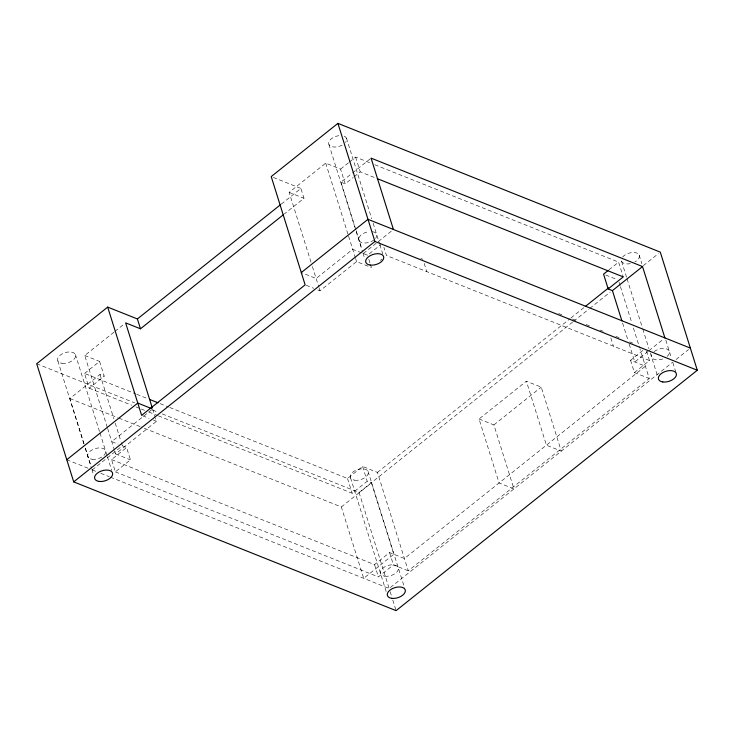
<?xml version="1.0" encoding="UTF-8"?>
<svg xmlns="http://www.w3.org/2000/svg" width="734" height="734" viewBox="0 0 734 734"><rect width="100%" height="100%" fill="white"/><g stroke="black" fill="none" stroke-linecap="round" stroke-linejoin="round"><path stroke-width="0.55" stroke-dasharray="3.67 2.75" d="M107.302 427.445L84.749 355.495L114.073 332.089M114.963 331.373L124.743 323.575M311.005 262.139L289.141 192.363L325.722 163.168L340.567 169.104L345.191 183.867L353.164 177.5M281.25 204.135L300.903 188.454L303.986 198.29L284.333 213.979M84.538 373.441L99.595 361.422L104.228 376.184L89.163 388.203L84.538 373.441L135.643 393.855M340.567 169.104L348.54 162.737M349.421 162.03L355.623 157.085L370.532 163.04M84.098 443.942L69.858 398.534L99.98 374.496L104.228 376.184M355.862 229.751L340.952 182.17L351.577 173.692M352.467 172.985L370.184 158.838M354.045 176.793L360.247 171.848L376.221 178.224M151.736 409.7L111.742 441.62L118.11 444.162M92.227 469.898L122.349 445.859L126.587 447.547L130.441 459.851L115.385 471.87L111.531 459.567L126.587 447.547M363.312 253.533L392.543 230.201M114.632 450.85L115.596 453.924L156.48 421.298L155.516 418.224M317.868 289.948L319.987 290.792L356.568 261.607L371.413 267.534L370.45 264.46M369.33 253.817L380.845 244.624M380.267 260.46L382.038 259.047M169.719 407.462L347.531 478.485L362.587 466.466L377.432 472.393L408.278 570.832L649.251 378.505L639.929 348.76M608.871 269.901L618.615 262.13L623.239 276.892M377.432 472.393L570.034 318.684M570.924 317.969L584.365 307.243M158.37 415.848L352.155 493.248L367.22 481.229L371.459 482.926L393.819 554.289L363.706 578.328L341.338 506.965L141.194 427.023M162.251 413.903L359.073 492.523L572.694 322.033M573.584 321.318L588.778 309.188M589.677 308.473L610.229 292.068M643.305 265.68L658.499 253.551M341.338 506.965L371.459 482.926M479.045 418.986L493.89 424.922L513.938 488.899L499.092 482.972L479.045 418.986L526.37 381.212L541.224 387.139L561.271 451.126L546.426 445.189L526.37 381.212M493.89 424.922L541.224 387.139M111.531 459.567L374.523 564.611L389.58 552.592L404.425 558.528L645.397 366.202L630.543 360.275L642.947 350.375M648.076 351.366L634.791 361.972L628.689 342.503M648.966 350.659L663.132 339.347M115.385 471.87L378.377 576.915L393.433 564.896L408.278 570.832M630.543 360.275L634.405 372.578L649.462 360.559L645.929 349.283M110.394 477.155L389.148 588.494L672.555 362.302M676.06 359.504L688.575 349.512M374.79 164.737L618.615 262.13M605.678 274.993L617.34 279.654M340.952 182.17L345.191 183.867M273.332 177.435L300.903 188.454M289.141 192.363L303.986 198.29M420.793 258.46L422.912 259.304M558.647 313.519L561.831 314.794M572.437 319.033L575.621 320.299M586.218 324.538L589.402 325.804M600.008 330.043L603.192 331.309M615.918 336.392L619.092 337.668M629.699 341.897L632.882 343.173M649.462 360.559L386.469 255.515L383.9 247.312M367.55 255.23L352.705 249.303L316.134 278.489L302.344 272.984M634.405 372.578L649.251 378.505M306.206 285.287L313.629 288.251M84.749 355.495L99.595 361.422M136.708 394.277L147.36 398.534M160.131 403.636L168.655 407.04M36.7 363.761L134.579 402.856M152.672 410.077L157.993 412.205M89.163 388.203L131.753 405.214M136.01 406.92L140.277 408.618M141.341 409.049L144.534 410.324M148.791 412.022L157.305 415.426M142.69 415.793L149.057 418.334M153.296 420.031L156.48 421.298M69.858 398.534L117.77 417.664M118.835 418.096L140.13 426.601M115.596 453.924L130.441 459.851M66.776 459.732L88.052 468.228M92.31 469.925L96.567 471.632M100.824 473.329L109.329 476.733M639.149 255.019L641.883 263.745M665.802 340.09L671.206 357.32M672.858 362.596L676.161 373.138M621.606 261.405L626.735 277.764M627.075 278.856L642.452 327.933M642.791 329.016L648.948 348.65M650.315 353.008L657.297 375.303M619.083 282.26L620.111 285.526M620.45 286.618L631.726 322.593M633.433 328.043L639.58 347.668M622.588 323.043L628.35 341.42M610.835 337.952L613.404 346.154M424.197 263.405L426.766 271.608M355.623 157.085L360.247 171.848M346.466 138.12L371.753 218.824M373.12 223.182L379.515 243.578M379.845 244.633L383.148 255.184M368.844 259.331L370.129 263.433M356.201 230.834L361.954 249.211M328.924 144.497L354.898 227.384M356.265 231.742L362.633 252.074M362.963 253.129L364.614 258.405M325.722 163.168L348.265 235.128M348.604 236.22L355.274 257.506M355.595 258.533L356.568 261.607M312.372 266.497L318.703 286.691M319.024 287.719L319.987 290.792M368.064 471.384L404.746 588.448M362.587 466.466L367.22 481.229M389.58 552.592L393.433 564.896M359.073 492.523L389.148 588.494M390.149 591.659L391.47 595.88M392.791 600.091L396.094 610.642M350.522 477.761L386.212 591.659M347.531 478.485L352.155 493.248M374.523 564.611L378.377 576.915M152.617 408.994L155.195 417.196M99.98 374.496L113.88 418.82M115.229 423.151L120.991 441.529M121.33 442.611L122.349 445.859M107.641 428.537L114.311 449.823M75.382 354.476L99.64 431.913M99.989 432.996L107.109 455.722M107.439 456.777L111.733 470.485M85.447 448.272L90.869 465.567M57.839 360.862L83.814 443.74M85.181 448.107L91.548 468.43M91.878 469.485L93.53 474.76M344.145 136.157A9.358 5.257 -17.4 0 1 345.512 142.433M342.172 145.093A9.358 5.257 -17.4 0 1 328.694 143.846A9.358 5.257 -17.4 0 1 340.099 135.579M654.086 351.641A9.358 5.257 -17.4 0 1 666.903 349.035A9.358 5.257 -17.4 0 1 666.811 356.724M662.738 358.963A9.358 5.257 -17.4 0 1 651.719 354.559M622.56 257.093A9.358 5.257 -17.4 0 1 636.828 253.065A9.358 5.257 -17.4 0 1 634.855 262.001M630.313 263.653A9.358 5.257 -17.4 0 1 621.313 260.056M372.358 231.65A9.358 5.257 -17.4 0 1 375.588 238.403M374.129 239.825A9.358 5.257 -17.4 0 1 359.109 240.679A9.358 5.257 -17.4 0 1 369.404 231.605M354.706 480.201A9.358 5.257 -17.4 0 0 368.358 472.724A9.358 5.257 -17.4 0 0 354.816 470.788A9.358 5.257 -17.4 0 0 354.706 480.201M62.023 363.302A9.358 5.257 -17.4 0 0 75.666 355.825A9.358 5.257 -17.4 0 0 62.133 353.88A9.358 5.257 -17.4 0 0 62.023 363.302M384.781 576.181A9.358 5.257 -17.4 0 0 398.434 568.694A9.358 5.257 -17.4 0 0 384.891 566.758A9.358 5.257 -17.4 0 0 384.781 576.181M92.099 459.273A9.358 5.257 -17.4 0 0 105.742 451.795A9.358 5.257 -17.4 0 0 92.209 449.85A9.358 5.257 -17.4 0 0 92.099 459.273"/><path stroke-width="1.1" d="M107.696 307.096L36.7 363.761L73.712 481.88L396.094 610.642L697.3 370.239L660.288 252.12L337.906 123.358L271.213 176.591L305.142 284.865L141.634 415.371L107.696 307.096L137.396 318.951L140.478 328.795L283.434 214.695M137.396 318.951L280.351 204.85M66.776 459.732L137.772 403.067L151.562 408.572M301.289 272.562L367.982 219.328L690.364 348.09M73.712 481.88L374.927 241.477L697.3 370.239M607.981 270.607L603.559 274.149L608.183 288.912L612.422 290.609L621.909 320.877M585.255 306.528L608.55 287.939M608.183 288.912L623.239 276.892L377.285 178.656M612.422 290.609L642.544 266.561L664.912 337.924M642.544 266.561L371.074 158.131L393.433 229.494M140.478 328.795L125.633 322.868L152.277 407.902M149.488 399.388L158.003 402.782M337.906 123.358L374.927 241.477M99.035 481.421A9.358 5.257 -17.4 0 0 112.687 473.944A9.358 5.257 -17.4 0 0 99.145 471.999A9.358 5.257 -17.4 0 0 99.035 481.421M391.717 598.32A9.358 5.257 -17.4 0 0 405.37 590.842A9.358 5.257 -17.4 0 0 391.828 588.907A9.358 5.257 -17.4 0 0 391.717 598.32M662.802 381.964A9.358 5.257 -17.4 0 0 676.454 374.487A9.358 5.257 -17.4 0 0 662.921 372.542A9.358 5.257 -17.4 0 0 662.802 381.964M370.119 265.066A9.358 5.257 -17.4 0 0 383.772 257.579A9.358 5.257 -17.4 0 0 370.23 255.643A9.358 5.257 -17.4 0 0 370.119 265.066"/></g></svg>
